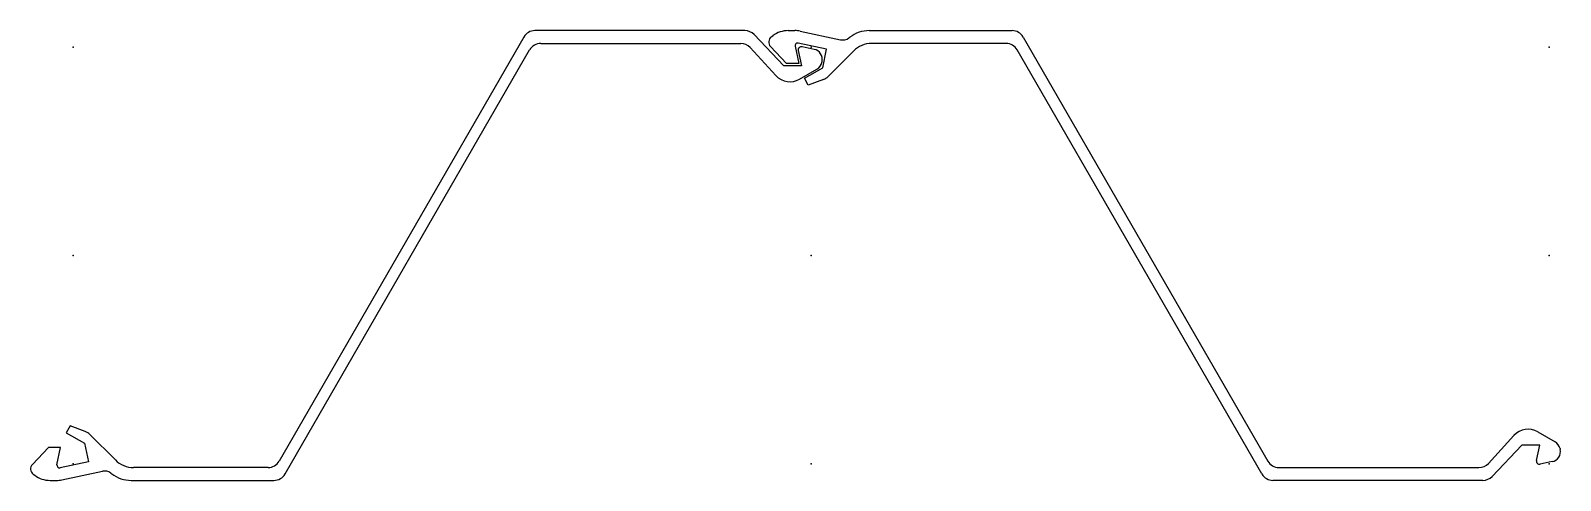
# Model space of a CAD drawing. Extents: x -33 to 1159, y -175 to 175.
import ezdxf

# ---------------------------------------------------------------- set-up
doc = ezdxf.new("R2010")
doc.units = 0
doc.header["$MEASUREMENT"] = 0
doc.layers.get('0').update_dxf_attribs({"color": 5, "linetype": 'CONTINUOUS'})

msp = doc.modelspace()

# ---------------------------------------------------------------- linework, layer by layer
at = {"linetype": 'Continuous'}
for p, q in [((351.09323, 170.00002), (160.56676, -160.00002)), ((523.29272, 175), (359.75348, 175)), ((553.59998, 147.5), (530.55914, 171.87012)), ((543.95532, 170.11232), (545.16309, 171.01567)), ((557.14215, 175), (562.18774, 175)), ((566.32697, 174.56697), (597.94208, 167.879)), ((604.44684, 169.34291), (605.15692, 169.88403)), ((620.3103, 175), (731.52649, 175)), ((740.18677, 170.00002), (930.71326, -160.00002)), ((165.18675, -170.00002), (355.71326, 160.00002)), ((364.37347, 165), (520.21259, 165)), ((527.57098, 161.77156), (547.50684, 140.10799)), ((555.78003, 149.5), (543.31799, 162.67213)), ((562.50653, 162.78435), (565.32001, 149.5)), ((587.08002, 160.47), (564.8761, 165.15562)), ((564.97314, 159.43469), (567.59998, 147.5)), ((577.31879, 160.43266), (567.93201, 162.41798)), ((584.06, 146.14), (587.08002, 160.47)), ((608.02216, 159.14214), (588.18488, 139.30486)), ((726.90649, 165), (622.16425, 165)), ((926.09326, -170.00002), (735.56677, 160.00002)), ((567.59998, 147.5), (553.59998, 147.5)), ((565.32001, 149.5), (555.78003, 149.5)), ((566.04248, 137.27382), (579.52844, 145.05725)), ((569.75, 137.88), (584.06, 146.14)), ((583.349, 150.2964), (583.48291, 150.91615)), ((572.75, 132.67999), (569.75, 137.88)), ((584.54102, 136.98155), (572.75, 132.67999)), ((-2.25, -132.67999), (-5.25, -137.88)), ((-5.25, -137.88), (9.06, -146.14)), ((9.541, -136.98155), (-2.25, -132.67999)), ((33.02214, -159.14214), (13.18485, -139.30486)), ((1102.57092, -161.77156), (1122.50684, -140.10799)), ((1141.04248, -137.27382), (1154.52844, -145.05725)), ((-19.22, -149.5), (-31.68199, -162.67213)), ((-9.68, -149.5), (-19.22, -149.5)), ((-12.49344, -162.78435), (-9.68, -149.5)), ((9.06, -146.14), (12.08, -160.47)), ((1128.59998, -147.5), (1105.5592, -171.87012)), ((1142.59998, -147.5), (1128.59998, -147.5)), ((1139.97314, -159.43469), (1142.59998, -147.5)), ((1158.349, -150.2964), (1158.48291, -150.91615)), ((12.08, -160.47), (-10.12388, -165.15562)), ((151.90651, -165), (47.16427, -165)), ((939.37347, -165), (1095.21252, -165)), ((1152.31885, -160.43266), (1142.93201, -162.41798)), ((-31.04467, -170.11232), (-29.83693, -171.01567)), ((-17.85785, -175), (-12.81228, -175)), ((-8.67302, -174.56697), (22.94206, -167.879)), ((29.44686, -169.34291), (30.15691, -169.88403)), ((45.31031, -175), (156.5265, -175)), ((1098.29272, -175), (934.75348, -175))]:
    msp.add_line(p, q, dxfattribs=at)
for centre, radius, start, end in [((359.75348, 165), 10, 90, 149.99991), ((523.29272, 165), 10, 43.3942, 90), ((546.95007, 166.10841), 5, 126.79492, 223.41325), ((557.14215, 155), 20, 90, 126.79498), ((562.18774, 155), 20, 78.05567, 90), ((599.59778, 175.7058), 8, 258.0556, 307.31049), ((620.3103, 150), 25, 90, 127.31059), ((731.52649, 165), 10, 30.00001, 90), ((364.37347, 155), 10, 90, 149.99982), ((520.21259, 155), 10, 42.62179, 90), ((564.46313, 163.19873), 2, 78.0837, 191.9578), ((567.41473, 159.97209), 2.5, 78.05868, 192.41301), ((575.66339, 152.6058), 8, 347.80692, 78.05783), ((622.16425, 145), 20, 90, 134.99991), ((726.90649, 155), 10, 30.00001, 90), ((575.52948, 151.98605), 8, 299.99142, 347.80692), ((558.54443, 150.26532), 15, 222.62177, 299.9914), ((581.11377, 146.37592), 10, 290.04295, 315.00019), ((6.11378, -146.37592), 10, 44.99997, 69.9572), ((1133.54443, -150.26532), 15, 60.0086, 137.37823), ((1150.66345, -152.6058), 8, 281.94217, 12.19317), ((1150.52954, -151.98605), 8, 12.19317, 60.00896), ((-28.0499, -166.10841), 5, 136.58681, 233.2049), ((-10.53684, -163.19873), 2, 168.04219, 281.91617), ((47.16427, -145), 20, 225, 270), ((151.90651, -155), 10, 270, 329.99991), ((939.37347, -155), 10, 210.00018, 270), ((1095.21252, -155), 10, 270, 317.37821), ((1142.41467, -159.97209), 2.5, 167.58669, 281.94269), ((-17.85785, -155), 20, 233.20498, 270), ((-12.81228, -155), 20, 270, 281.94446), ((24.59777, -175.7058), 8, 52.68935, 101.94444), ((45.31031, -150), 25, 232.68938, 270), ((156.5265, -165), 10, 270, 329.99991), ((934.75348, -165), 10, 210.00018, 270), ((1098.29272, -165), 10, 270, 316.60604)]:
    msp.add_arc(centre, radius, start, end, dxfattribs=at)
for p in [(0, 162), (575, 162), (1150, 162), (0, 0), (575, 0), (1150, 0), (0, -162), (575, -162), (1150, -162)]:
    msp.add_point(p, dxfattribs=at)

doc.saveas('drawing.dxf')
